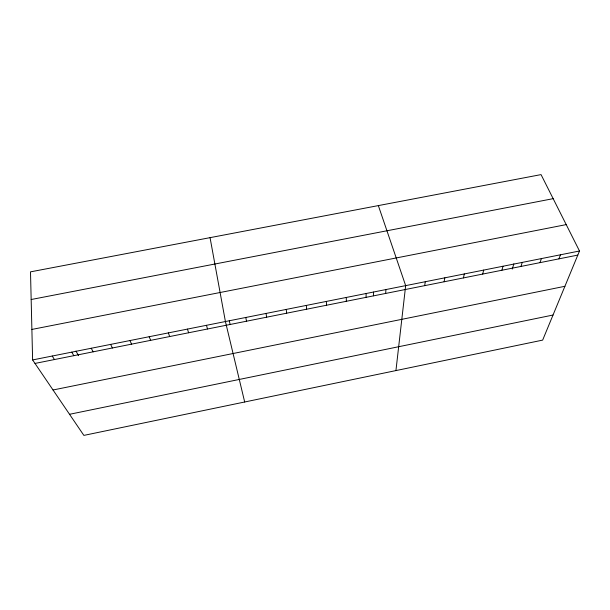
<?xml version="1.0" encoding="UTF-8"?>
<svg xmlns="http://www.w3.org/2000/svg" width="610" height="610" viewBox="0 0 610 610"><rect width="100%" height="100%" fill="white"/><g stroke="black" fill="none" stroke-linecap="round" stroke-linejoin="round"><path stroke-width="0.91" d="M346.305 301.294L346.312 297.451M366.015 297.36L366.175 293.494M373.381 295.804L373.587 292.068M385.657 293.44L385.962 289.552M395.936 370.583L405.665 285.625L378.345 205.593M424.697 285.648L425.292 281.713M444.103 281.774L444.835 277.825M463.432 277.916L464.309 273.943M482.685 274.073L483.7 270.085M501.862 270.253L503.014 266.235M512.255 269.086L513.849 263.848M520.963 266.44L522.244 262.399M539.987 262.643L541.405 258.587M558.935 258.861L560.491 254.782M579.5 251L542.656 340.113L83.867 435.395L32.62 359.938L30.5 271.854L541.055 174.605L579.5 251L32.62 359.938M69.54 414.297L553.026 315.034M53.032 389.988L564.906 286.296M34.991 363.43L577.807 255.094M31.888 329.43L566.217 224.61M31.163 299.518L553.163 198.662M52.239 356.026L54.458 359.549M71.774 352.138L73.84 355.676M75.945 351.07L78.591 355.683M91.241 348.257L93.155 351.825M110.631 344.398L112.392 347.982M129.945 340.548L131.562 344.154M149.183 336.712L150.655 340.342M168.352 332.9L169.679 336.552M187.445 329.095L188.627 332.77M206.47 325.305L207.499 328.996M244.679 401.998L225.418 321.531L210.054 237.648M229.284 320.807L230.115 324.39M245.777 317.474L246.509 321.211M266.044 313.433L266.631 317.2M286.235 309.415L286.669 313.197M306.342 305.412L306.624 309.217M326.373 301.424L326.502 305.252"/></g></svg>
